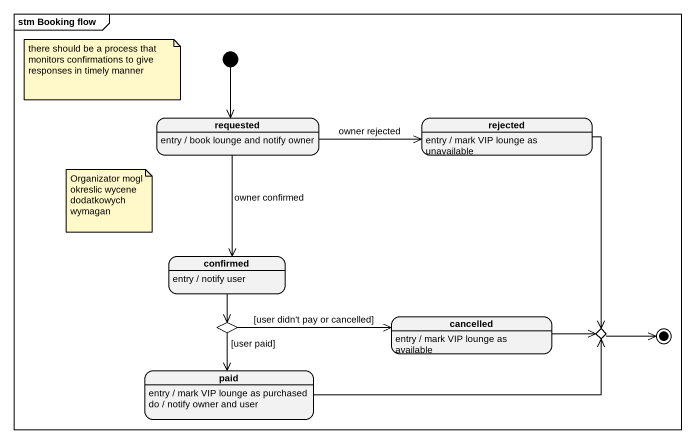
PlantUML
@startuml
mainframe stm Booking flow
hide empty description
state requested
requested : entry / book lounge and notify owner
state rejected
rejected : entry / mark VIP lounge as unavailable
state confirmed
confirmed : entry / notify user
state choice1 <<choice>>
state cancelled
cancelled : entry / mark VIP lounge as available
state choice2 <<choice>>
state paid
paid : entry / mark VIP lounge as purchased
paid : do / notify owner and user
[*] --> requested
requested -right-> rejected : owner rejected
requested --> confirmed : owner confirmed
rejected --> choice2
confirmed --> choice1
choice1 -right-> cancelled : [user didn't pay or cancelled]
choice1 --> paid : [user paid]
cancelled -right-> choice2
paid -right-> choice2
choice2 -right-> [*]
note as N1
  there should be a process that monitors confirmations to give responses in timely manner
end note
note as N2
  Organizator mogl okreslic wycene dodatkowych wymagan
end note
@enduml
